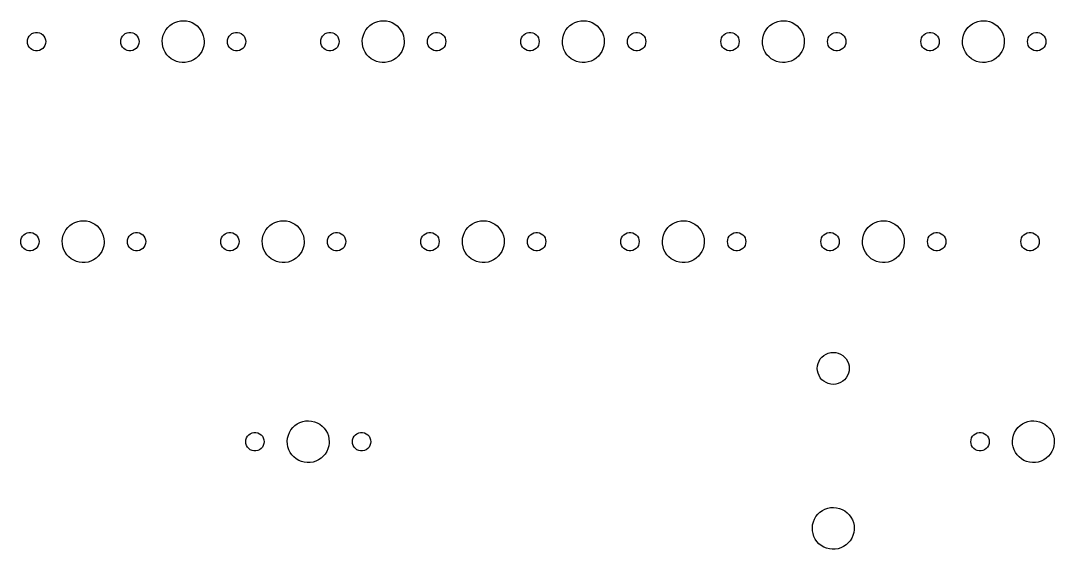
# Model space of a CAD drawing. Extents: x 30 to 427, y -148 to -23.
# Drawn here: x 129.8 to 228.2, y -148.4 to -98 of the extents above; entities that cross this region are included whole.
import ezdxf

# ---------------------------------------------------------------- set-up
doc = ezdxf.new("R2010")
doc.units = 0
doc.layers.add('BLACK', color=7, linetype='CONTINUOUS')

msp = doc.modelspace()

# ---------------------------------------------------------------- linework, layer by layer
at = {"layer": 'BLACK', "linetype": 'CONTINUOUS'}
for p, q in [((143.985, -98.4762), (144.214, -98.3124)), ((144.214, -98.3124), (144.464, -98.1826)), ((144.464, -98.1826), (144.73, -98.0893)), ((144.73, -98.0893), (145.006, -98.0343)), ((145.006, -98.0343), (145.288, -98.0188)), ((145.288, -98.0188), (145.568, -98.0431)), ((145.568, -98.0431), (145.843, -98.1067)), ((145.843, -98.1067), (146.105, -98.2084)), ((146.105, -98.2084), (146.351, -98.346)), ((146.351, -98.346), (146.575, -98.5169)), ((163.035, -98.4762), (163.264, -98.3124)), ((163.264, -98.3124), (163.514, -98.1826)), ((163.514, -98.1826), (163.78, -98.0893)), ((163.78, -98.0893), (164.056, -98.0343)), ((164.056, -98.0343), (164.338, -98.0188)), ((164.338, -98.0188), (164.618, -98.0431)), ((164.618, -98.0431), (164.893, -98.1067)), ((164.893, -98.1067), (165.155, -98.2084)), ((165.155, -98.2084), (165.401, -98.346)), ((165.401, -98.346), (165.625, -98.5169)), ((182.085, -98.4762), (182.314, -98.3124)), ((182.314, -98.3124), (182.564, -98.1826)), ((182.564, -98.1826), (182.83, -98.0893)), ((182.83, -98.0893), (183.106, -98.0343)), ((183.106, -98.0343), (183.388, -98.0188)), ((183.388, -98.0188), (183.668, -98.0431)), ((183.668, -98.0431), (183.943, -98.1067)), ((183.943, -98.1067), (184.205, -98.2084)), ((184.205, -98.2084), (184.451, -98.346)), ((184.451, -98.346), (184.675, -98.5169)), ((201.135, -98.4762), (201.364, -98.3124)), ((201.364, -98.3124), (201.614, -98.1826)), ((201.614, -98.1826), (201.88, -98.0893)), ((201.88, -98.0893), (202.156, -98.0343)), ((202.156, -98.0343), (202.438, -98.0188)), ((202.438, -98.0188), (202.718, -98.0431)), ((202.718, -98.0431), (202.993, -98.1067)), ((202.993, -98.1067), (203.255, -98.2084)), ((203.255, -98.2084), (203.501, -98.346)), ((203.501, -98.346), (203.725, -98.5169)), ((220.185, -98.4762), (220.414, -98.3124)), ((220.414, -98.3124), (220.664, -98.1826)), ((220.664, -98.1826), (220.93, -98.0893)), ((220.93, -98.0893), (221.206, -98.0343)), ((221.206, -98.0343), (221.488, -98.0188)), ((221.488, -98.0188), (221.768, -98.0431)), ((221.768, -98.0431), (222.043, -98.1067)), ((222.043, -98.1067), (222.305, -98.2084)), ((222.305, -98.2084), (222.551, -98.346)), ((222.551, -98.346), (222.775, -98.5169)), ((130.578, -99.4982), (130.701, -99.3622)), ((130.701, -99.3622), (130.849, -99.2547)), ((130.849, -99.2547), (131.016, -99.1803)), ((131.016, -99.1803), (131.195, -99.1423)), ((131.195, -99.1423), (131.378, -99.1423)), ((131.378, -99.1423), (131.557, -99.1803)), ((131.557, -99.1803), (131.724, -99.2547)), ((131.724, -99.2547), (131.872, -99.3622)), ((131.872, -99.3622), (131.994, -99.4982)), ((139.468, -99.4982), (139.591, -99.3622)), ((139.591, -99.3622), (139.739, -99.2547)), ((139.739, -99.2547), (139.906, -99.1803)), ((139.906, -99.1803), (140.085, -99.1423)), ((140.085, -99.1423), (140.268, -99.1423)), ((140.268, -99.1423), (140.447, -99.1803)), ((140.447, -99.1803), (140.614, -99.2547)), ((140.614, -99.2547), (140.762, -99.3622)), ((140.762, -99.3622), (140.884, -99.4982)), ((143.292, -99.6697), (143.36, -99.3964)), ((143.36, -99.3964), (143.466, -99.1353)), ((143.466, -99.1353), (143.607, -98.8918)), ((143.607, -98.8918), (143.781, -98.6706)), ((143.781, -98.6706), (143.985, -98.4762)), ((146.575, -98.5169), (146.772, -98.7176)), ((146.772, -98.7176), (146.94, -98.9441)), ((146.94, -98.9441), (147.073, -99.192)), ((147.073, -99.192), (147.171, -99.4562)), ((149.628, -99.4982), (149.751, -99.3622)), ((149.751, -99.3622), (149.899, -99.2547)), ((149.899, -99.2547), (150.066, -99.1803)), ((150.066, -99.1803), (150.245, -99.1423)), ((150.245, -99.1423), (150.428, -99.1423)), ((150.428, -99.1423), (150.607, -99.1803)), ((150.607, -99.1803), (150.774, -99.2547)), ((150.774, -99.2547), (150.922, -99.3622)), ((150.922, -99.3622), (151.044, -99.4982)), ((158.518, -99.4982), (158.641, -99.3622)), ((158.641, -99.3622), (158.789, -99.2547)), ((158.789, -99.2547), (158.956, -99.1803)), ((158.956, -99.1803), (159.135, -99.1423)), ((159.135, -99.1423), (159.318, -99.1423)), ((159.318, -99.1423), (159.497, -99.1803)), ((159.497, -99.1803), (159.664, -99.2547)), ((159.664, -99.2547), (159.812, -99.3622)), ((159.812, -99.3622), (159.934, -99.4982)), ((162.342, -99.6697), (162.41, -99.3964)), ((162.41, -99.3964), (162.516, -99.1353)), ((162.516, -99.1353), (162.657, -98.8918)), ((162.657, -98.8918), (162.832, -98.6706)), ((162.832, -98.6706), (163.035, -98.4762)), ((165.625, -98.5169), (165.822, -98.7176)), ((165.822, -98.7176), (165.99, -98.9441)), ((165.99, -98.9441), (166.123, -99.192)), ((166.123, -99.192), (166.221, -99.4562)), ((168.678, -99.4982), (168.801, -99.3622)), ((168.801, -99.3622), (168.949, -99.2547)), ((168.949, -99.2547), (169.116, -99.1803)), ((169.116, -99.1803), (169.295, -99.1423)), ((169.295, -99.1423), (169.478, -99.1423)), ((169.478, -99.1423), (169.657, -99.1803)), ((169.657, -99.1803), (169.824, -99.2547)), ((169.824, -99.2547), (169.972, -99.3622)), ((169.972, -99.3622), (170.094, -99.4982)), ((177.568, -99.4982), (177.691, -99.3622)), ((177.691, -99.3622), (177.839, -99.2547)), ((177.839, -99.2547), (178.006, -99.1803)), ((178.006, -99.1803), (178.185, -99.1423)), ((178.185, -99.1423), (178.368, -99.1423)), ((178.368, -99.1423), (178.547, -99.1803)), ((178.547, -99.1803), (178.714, -99.2547)), ((178.714, -99.2547), (178.862, -99.3622)), ((178.862, -99.3622), (178.984, -99.4982)), ((181.392, -99.6697), (181.46, -99.3964)), ((181.46, -99.3964), (181.566, -99.1353)), ((181.566, -99.1353), (181.707, -98.8918)), ((181.707, -98.8918), (181.881, -98.6706)), ((181.881, -98.6706), (182.085, -98.4762)), ((184.675, -98.5169), (184.872, -98.7176)), ((184.872, -98.7176), (185.04, -98.9441)), ((185.04, -98.9441), (185.173, -99.192)), ((185.173, -99.192), (185.271, -99.4562)), ((187.728, -99.4982), (187.851, -99.3622)), ((187.851, -99.3622), (187.999, -99.2547)), ((187.999, -99.2547), (188.166, -99.1803)), ((188.166, -99.1803), (188.345, -99.1423)), ((188.345, -99.1423), (188.528, -99.1423)), ((188.528, -99.1423), (188.707, -99.1803)), ((188.707, -99.1803), (188.874, -99.2547)), ((188.874, -99.2547), (189.022, -99.3622)), ((189.022, -99.3622), (189.144, -99.4982)), ((196.618, -99.4982), (196.741, -99.3622)), ((196.741, -99.3622), (196.889, -99.2547)), ((196.889, -99.2547), (197.056, -99.1803)), ((197.056, -99.1803), (197.235, -99.1423)), ((197.235, -99.1423), (197.418, -99.1423)), ((197.418, -99.1423), (197.597, -99.1803)), ((197.597, -99.1803), (197.764, -99.2547)), ((197.764, -99.2547), (197.912, -99.3622)), ((197.912, -99.3622), (198.034, -99.4982)), ((200.442, -99.6697), (200.51, -99.3964)), ((200.51, -99.3964), (200.616, -99.1353)), ((200.616, -99.1353), (200.757, -98.8918)), ((200.757, -98.8918), (200.931, -98.6706)), ((200.931, -98.6706), (201.135, -98.4762)), ((203.725, -98.5169), (203.922, -98.7176)), ((203.922, -98.7176), (204.09, -98.9441)), ((204.09, -98.9441), (204.223, -99.192)), ((204.223, -99.192), (204.321, -99.4562)), ((206.778, -99.4982), (206.901, -99.3622)), ((206.901, -99.3622), (207.049, -99.2547)), ((207.049, -99.2547), (207.216, -99.1803)), ((207.216, -99.1803), (207.395, -99.1423)), ((207.395, -99.1423), (207.578, -99.1423)), ((207.578, -99.1423), (207.757, -99.1803)), ((207.757, -99.1803), (207.924, -99.2547)), ((207.924, -99.2547), (208.072, -99.3622)), ((208.072, -99.3622), (208.194, -99.4982)), ((215.668, -99.4982), (215.791, -99.3622)), ((215.791, -99.3622), (215.939, -99.2547)), ((215.939, -99.2547), (216.106, -99.1803)), ((216.106, -99.1803), (216.285, -99.1423)), ((216.285, -99.1423), (216.468, -99.1423)), ((216.468, -99.1423), (216.647, -99.1803)), ((216.647, -99.1803), (216.814, -99.2547)), ((216.814, -99.2547), (216.962, -99.3622)), ((216.962, -99.3622), (217.084, -99.4982)), ((219.492, -99.6697), (219.56, -99.3964)), ((219.56, -99.3964), (219.666, -99.1353)), ((219.666, -99.1353), (219.807, -98.8918)), ((219.807, -98.8918), (219.981, -98.6706)), ((219.981, -98.6706), (220.185, -98.4762)), ((222.775, -98.5169), (222.972, -98.7176)), ((222.972, -98.7176), (223.14, -98.9441)), ((223.14, -98.9441), (223.273, -99.192)), ((223.273, -99.192), (223.371, -99.4562)), ((225.828, -99.4982), (225.951, -99.3622)), ((225.951, -99.3622), (226.099, -99.2547)), ((226.099, -99.2547), (226.266, -99.1803)), ((226.266, -99.1803), (226.445, -99.1423)), ((226.445, -99.1423), (226.628, -99.1423)), ((226.628, -99.1423), (226.807, -99.1803)), ((226.807, -99.1803), (226.974, -99.2547)), ((226.974, -99.2547), (227.122, -99.3622)), ((227.122, -99.3622), (227.244, -99.4982)), ((130.411, -100.012), (130.43, -99.8306)), ((130.43, -100.194), (130.411, -100.012)), ((130.43, -99.8306), (130.487, -99.6566)), ((130.487, -100.368), (130.43, -100.194)), ((130.487, -99.6566), (130.578, -99.4982)), ((130.578, -100.527), (130.487, -100.368)), ((131.994, -99.4982), (132.086, -99.6566)), ((132.086, -100.368), (131.994, -100.527)), ((132.086, -99.6566), (132.142, -99.8306)), ((132.142, -100.194), (132.086, -100.368)), ((132.142, -99.8306), (132.161, -100.012)), ((132.161, -100.012), (132.142, -100.194)), ((139.301, -100.012), (139.32, -99.8306)), ((139.32, -100.194), (139.301, -100.012)), ((139.32, -99.8306), (139.377, -99.6566)), ((139.377, -100.368), (139.32, -100.194)), ((139.377, -99.6566), (139.468, -99.4982)), ((139.468, -100.527), (139.377, -100.368)), ((140.884, -99.4982), (140.976, -99.6566)), ((140.976, -100.368), (140.884, -100.527)), ((140.976, -99.6566), (141.032, -99.8306)), ((141.032, -100.194), (140.976, -100.368)), ((141.032, -99.8306), (141.051, -100.012)), ((141.051, -100.012), (141.032, -100.194)), ((143.263, -99.9499), (143.292, -99.6697)), ((143.274, -100.231), (143.263, -99.9499)), ((143.325, -100.508), (143.274, -100.231)), ((147.171, -99.4562), (147.23, -99.7316)), ((147.246, -100.138), (147.209, -100.417)), ((147.23, -99.7316), (147.25, -100.012)), ((147.25, -100.012), (147.246, -100.138)), ((149.461, -100.012), (149.48, -99.8306)), ((149.48, -100.194), (149.461, -100.012)), ((149.48, -99.8306), (149.537, -99.6566)), ((149.537, -100.368), (149.48, -100.194)), ((149.537, -99.6566), (149.628, -99.4982)), ((149.628, -100.527), (149.537, -100.368)), ((151.044, -99.4982), (151.136, -99.6566)), ((151.136, -100.368), (151.044, -100.527)), ((151.136, -99.6566), (151.192, -99.8306)), ((151.192, -100.194), (151.136, -100.368)), ((151.192, -99.8306), (151.211, -100.012)), ((151.211, -100.012), (151.192, -100.194)), ((158.351, -100.012), (158.37, -99.8306)), ((158.37, -100.194), (158.351, -100.012)), ((158.37, -99.8306), (158.427, -99.6566)), ((158.427, -100.368), (158.37, -100.194)), ((158.427, -99.6566), (158.518, -99.4982)), ((158.518, -100.527), (158.427, -100.368)), ((159.934, -99.4982), (160.026, -99.6566)), ((160.026, -100.368), (159.934, -100.527)), ((160.026, -99.6566), (160.082, -99.8306)), ((160.082, -100.194), (160.026, -100.368)), ((160.082, -99.8306), (160.101, -100.012)), ((160.101, -100.012), (160.082, -100.194)), ((162.313, -99.9499), (162.342, -99.6697)), ((162.324, -100.231), (162.313, -99.9499)), ((162.375, -100.508), (162.324, -100.231)), ((166.221, -99.4562), (166.28, -99.7316)), ((166.296, -100.138), (166.259, -100.417)), ((166.28, -99.7316), (166.3, -100.012)), ((166.3, -100.012), (166.296, -100.138)), ((168.511, -100.012), (168.53, -99.8306)), ((168.53, -100.194), (168.511, -100.012)), ((168.53, -99.8306), (168.587, -99.6566)), ((168.587, -100.368), (168.53, -100.194)), ((168.587, -99.6566), (168.678, -99.4982)), ((168.678, -100.527), (168.587, -100.368)), ((170.094, -99.4982), (170.186, -99.6566)), ((170.186, -100.368), (170.094, -100.527)), ((170.186, -99.6566), (170.242, -99.8306)), ((170.242, -100.194), (170.186, -100.368)), ((170.242, -99.8306), (170.261, -100.012)), ((170.261, -100.012), (170.242, -100.194)), ((177.401, -100.012), (177.42, -99.8306)), ((177.42, -100.194), (177.401, -100.012)), ((177.42, -99.8306), (177.477, -99.6566)), ((177.477, -100.368), (177.42, -100.194)), ((177.477, -99.6566), (177.568, -99.4982)), ((177.568, -100.527), (177.477, -100.368)), ((178.984, -99.4982), (179.076, -99.6566)), ((179.076, -100.368), (178.984, -100.527)), ((179.076, -99.6566), (179.132, -99.8306)), ((179.132, -100.194), (179.076, -100.368)), ((179.132, -99.8306), (179.151, -100.012)), ((179.151, -100.012), (179.132, -100.194)), ((181.363, -99.9499), (181.392, -99.6697)), ((181.374, -100.231), (181.363, -99.9499)), ((181.425, -100.508), (181.374, -100.231)), ((185.271, -99.4562), (185.33, -99.7316)), ((185.346, -100.138), (185.309, -100.417)), ((185.33, -99.7316), (185.35, -100.012)), ((185.35, -100.012), (185.346, -100.138)), ((187.561, -100.012), (187.58, -99.8306)), ((187.58, -100.194), (187.561, -100.012)), ((187.58, -99.8306), (187.637, -99.6566)), ((187.637, -100.368), (187.58, -100.194)), ((187.637, -99.6566), (187.728, -99.4982)), ((187.728, -100.527), (187.637, -100.368)), ((189.144, -99.4982), (189.236, -99.6566)), ((189.236, -100.368), (189.144, -100.527)), ((189.236, -99.6566), (189.292, -99.8306)), ((189.292, -100.194), (189.236, -100.368)), ((189.292, -99.8306), (189.311, -100.012)), ((189.311, -100.012), (189.292, -100.194)), ((196.451, -100.012), (196.47, -99.8306)), ((196.47, -100.194), (196.451, -100.012)), ((196.47, -99.8306), (196.527, -99.6566)), ((196.527, -100.368), (196.47, -100.194)), ((196.527, -99.6566), (196.618, -99.4982)), ((196.618, -100.527), (196.527, -100.368)), ((198.034, -99.4982), (198.126, -99.6566)), ((198.126, -100.368), (198.034, -100.527)), ((198.126, -99.6566), (198.182, -99.8306)), ((198.182, -100.194), (198.126, -100.368)), ((198.182, -99.8306), (198.201, -100.012)), ((198.201, -100.012), (198.182, -100.194)), ((200.413, -99.9499), (200.442, -99.6697)), ((200.424, -100.231), (200.413, -99.9499)), ((200.475, -100.508), (200.424, -100.231)), ((204.321, -99.4562), (204.38, -99.7316)), ((204.396, -100.138), (204.359, -100.417)), ((204.38, -99.7316), (204.4, -100.012)), ((204.4, -100.012), (204.396, -100.138)), ((206.611, -100.012), (206.63, -99.8306)), ((206.63, -100.194), (206.611, -100.012)), ((206.63, -99.8306), (206.687, -99.6566)), ((206.687, -100.368), (206.63, -100.194)), ((206.687, -99.6566), (206.778, -99.4982)), ((206.778, -100.527), (206.687, -100.368)), ((208.194, -99.4982), (208.286, -99.6566)), ((208.286, -100.368), (208.194, -100.527)), ((208.286, -99.6566), (208.342, -99.8306)), ((208.342, -100.194), (208.286, -100.368)), ((208.342, -99.8306), (208.361, -100.012)), ((208.361, -100.012), (208.342, -100.194)), ((215.501, -100.012), (215.52, -99.8306)), ((215.52, -100.194), (215.501, -100.012)), ((215.52, -99.8306), (215.577, -99.6566)), ((215.577, -100.368), (215.52, -100.194)), ((215.577, -99.6566), (215.668, -99.4982)), ((215.668, -100.527), (215.577, -100.368)), ((217.084, -99.4982), (217.176, -99.6566)), ((217.176, -100.368), (217.084, -100.527)), ((217.176, -99.6566), (217.232, -99.8306)), ((217.232, -100.194), (217.176, -100.368)), ((217.232, -99.8306), (217.251, -100.012)), ((217.251, -100.012), (217.232, -100.194)), ((219.463, -99.9499), (219.492, -99.6697)), ((219.474, -100.231), (219.463, -99.9499)), ((219.525, -100.508), (219.474, -100.231)), ((223.371, -99.4562), (223.43, -99.7316)), ((223.446, -100.138), (223.409, -100.417)), ((223.43, -99.7316), (223.45, -100.012)), ((223.45, -100.012), (223.446, -100.138)), ((225.661, -100.012), (225.68, -99.8306)), ((225.68, -100.194), (225.661, -100.012)), ((225.68, -99.8306), (225.737, -99.6566)), ((225.737, -100.368), (225.68, -100.194)), ((225.737, -99.6566), (225.828, -99.4982)), ((225.828, -100.527), (225.737, -100.368)), ((227.244, -99.4982), (227.336, -99.6566)), ((227.336, -100.368), (227.244, -100.527)), ((227.336, -99.6566), (227.392, -99.8306)), ((227.392, -100.194), (227.336, -100.368)), ((227.392, -99.8306), (227.411, -100.012)), ((227.411, -100.012), (227.392, -100.194)), ((130.701, -100.663), (130.578, -100.527)), ((130.849, -100.77), (130.701, -100.663)), ((131.016, -100.845), (130.849, -100.77)), ((131.195, -100.883), (131.016, -100.845)), ((131.378, -100.883), (131.195, -100.883)), ((131.557, -100.845), (131.378, -100.883)), ((131.724, -100.77), (131.557, -100.845)), ((131.872, -100.663), (131.724, -100.77)), ((131.994, -100.527), (131.872, -100.663)), ((139.591, -100.663), (139.468, -100.527)), ((139.739, -100.77), (139.591, -100.663)), ((139.906, -100.845), (139.739, -100.77)), ((140.085, -100.883), (139.906, -100.845)), ((140.268, -100.883), (140.085, -100.883)), ((140.447, -100.845), (140.268, -100.883)), ((140.614, -100.77), (140.447, -100.845)), ((140.762, -100.663), (140.614, -100.77)), ((140.884, -100.527), (140.762, -100.663)), ((143.414, -100.776), (143.325, -100.508)), ((143.54, -101.027), (143.414, -100.776)), ((143.7, -101.259), (143.54, -101.027)), ((143.891, -101.466), (143.7, -101.259)), ((146.869, -101.184), (146.688, -101.4)), ((147.018, -100.946), (146.869, -101.184)), ((147.132, -100.688), (147.018, -100.946)), ((147.209, -100.417), (147.132, -100.688)), ((149.751, -100.663), (149.628, -100.527)), ((149.899, -100.77), (149.751, -100.663)), ((150.066, -100.845), (149.899, -100.77)), ((150.245, -100.883), (150.066, -100.845)), ((150.428, -100.883), (150.245, -100.883)), ((150.607, -100.845), (150.428, -100.883)), ((150.774, -100.77), (150.607, -100.845)), ((150.922, -100.663), (150.774, -100.77)), ((151.044, -100.527), (150.922, -100.663)), ((158.641, -100.663), (158.518, -100.527)), ((158.789, -100.77), (158.641, -100.663)), ((158.956, -100.845), (158.789, -100.77)), ((159.135, -100.883), (158.956, -100.845)), ((159.318, -100.883), (159.135, -100.883)), ((159.497, -100.845), (159.318, -100.883)), ((159.664, -100.77), (159.497, -100.845)), ((159.812, -100.663), (159.664, -100.77)), ((159.934, -100.527), (159.812, -100.663)), ((162.464, -100.776), (162.375, -100.508)), ((162.59, -101.027), (162.464, -100.776)), ((162.75, -101.259), (162.59, -101.027)), ((162.941, -101.466), (162.75, -101.259)), ((165.919, -101.184), (165.738, -101.4)), ((166.068, -100.946), (165.919, -101.184)), ((166.182, -100.688), (166.068, -100.946)), ((166.259, -100.417), (166.182, -100.688)), ((168.801, -100.663), (168.678, -100.527)), ((168.949, -100.77), (168.801, -100.663)), ((169.116, -100.845), (168.949, -100.77)), ((169.295, -100.883), (169.116, -100.845)), ((169.478, -100.883), (169.295, -100.883)), ((169.657, -100.845), (169.478, -100.883)), ((169.824, -100.77), (169.657, -100.845)), ((169.972, -100.663), (169.824, -100.77)), ((170.094, -100.527), (169.972, -100.663)), ((177.691, -100.663), (177.568, -100.527)), ((177.839, -100.77), (177.691, -100.663)), ((178.006, -100.845), (177.839, -100.77)), ((178.185, -100.883), (178.006, -100.845)), ((178.368, -100.883), (178.185, -100.883)), ((178.547, -100.845), (178.368, -100.883)), ((178.714, -100.77), (178.547, -100.845)), ((178.862, -100.663), (178.714, -100.77)), ((178.984, -100.527), (178.862, -100.663)), ((181.514, -100.776), (181.425, -100.508)), ((181.64, -101.027), (181.514, -100.776)), ((181.8, -101.259), (181.64, -101.027)), ((181.991, -101.466), (181.8, -101.259)), ((184.969, -101.184), (184.788, -101.4)), ((185.118, -100.946), (184.969, -101.184)), ((185.232, -100.688), (185.118, -100.946)), ((185.309, -100.417), (185.232, -100.688)), ((187.851, -100.663), (187.728, -100.527)), ((187.999, -100.77), (187.851, -100.663)), ((188.166, -100.845), (187.999, -100.77)), ((188.345, -100.883), (188.166, -100.845)), ((188.528, -100.883), (188.345, -100.883)), ((188.707, -100.845), (188.528, -100.883)), ((188.874, -100.77), (188.707, -100.845)), ((189.022, -100.663), (188.874, -100.77)), ((189.144, -100.527), (189.022, -100.663)), ((196.741, -100.663), (196.618, -100.527)), ((196.889, -100.77), (196.741, -100.663)), ((197.056, -100.845), (196.889, -100.77)), ((197.235, -100.883), (197.056, -100.845)), ((197.418, -100.883), (197.235, -100.883)), ((197.597, -100.845), (197.418, -100.883)), ((197.764, -100.77), (197.597, -100.845)), ((197.912, -100.663), (197.764, -100.77)), ((198.034, -100.527), (197.912, -100.663)), ((200.564, -100.776), (200.475, -100.508)), ((200.69, -101.027), (200.564, -100.776)), ((200.85, -101.259), (200.69, -101.027)), ((201.041, -101.466), (200.85, -101.259)), ((204.019, -101.184), (203.838, -101.4)), ((204.168, -100.946), (204.019, -101.184)), ((204.282, -100.688), (204.168, -100.946)), ((204.359, -100.417), (204.282, -100.688)), ((206.901, -100.663), (206.778, -100.527)), ((207.049, -100.77), (206.901, -100.663)), ((207.216, -100.845), (207.049, -100.77)), ((207.395, -100.883), (207.216, -100.845)), ((207.578, -100.883), (207.395, -100.883)), ((207.757, -100.845), (207.578, -100.883)), ((207.924, -100.77), (207.757, -100.845)), ((208.072, -100.663), (207.924, -100.77)), ((208.194, -100.527), (208.072, -100.663)), ((215.791, -100.663), (215.668, -100.527)), ((215.939, -100.77), (215.791, -100.663)), ((216.106, -100.845), (215.939, -100.77)), ((216.285, -100.883), (216.106, -100.845)), ((216.468, -100.883), (216.285, -100.883)), ((216.647, -100.845), (216.468, -100.883)), ((216.814, -100.77), (216.647, -100.845)), ((216.962, -100.663), (216.814, -100.77)), ((217.084, -100.527), (216.962, -100.663)), ((219.614, -100.776), (219.525, -100.508)), ((219.74, -101.027), (219.614, -100.776)), ((219.9, -101.259), (219.74, -101.027)), ((220.091, -101.466), (219.9, -101.259)), ((223.069, -101.184), (222.888, -101.4)), ((223.218, -100.946), (223.069, -101.184)), ((223.332, -100.688), (223.218, -100.946)), ((223.409, -100.417), (223.332, -100.688)), ((225.951, -100.663), (225.828, -100.527)), ((226.099, -100.77), (225.951, -100.663)), ((226.266, -100.845), (226.099, -100.77)), ((226.445, -100.883), (226.266, -100.845)), ((226.628, -100.883), (226.445, -100.883)), ((226.807, -100.845), (226.628, -100.883)), ((226.974, -100.77), (226.807, -100.845)), ((227.122, -100.663), (226.974, -100.77)), ((227.244, -100.527), (227.122, -100.663)), ((144.11, -101.644), (143.891, -101.466)), ((144.351, -101.789), (144.11, -101.644)), ((144.61, -101.899), (144.351, -101.789)), ((144.883, -101.971), (144.61, -101.899)), ((145.162, -102.004), (144.883, -101.971)), ((145.444, -101.998), (145.162, -102.004)), ((145.722, -101.951), (145.444, -101.998)), ((145.99, -101.866), (145.722, -101.951)), ((146.244, -101.744), (145.99, -101.866)), ((146.478, -101.588), (146.244, -101.744)), ((146.688, -101.4), (146.478, -101.588)), ((163.16, -101.644), (162.941, -101.466)), ((163.401, -101.789), (163.16, -101.644)), ((163.66, -101.899), (163.401, -101.789)), ((163.933, -101.971), (163.66, -101.899)), ((164.212, -102.004), (163.933, -101.971)), ((164.494, -101.998), (164.212, -102.004)), ((164.772, -101.951), (164.494, -101.998)), ((165.04, -101.866), (164.772, -101.951)), ((165.294, -101.744), (165.04, -101.866)), ((165.528, -101.588), (165.294, -101.744)), ((165.738, -101.4), (165.528, -101.588)), ((182.21, -101.644), (181.991, -101.466)), ((182.451, -101.789), (182.21, -101.644)), ((182.71, -101.899), (182.451, -101.789)), ((182.983, -101.971), (182.71, -101.899)), ((183.262, -102.004), (182.983, -101.971)), ((183.544, -101.998), (183.262, -102.004)), ((183.822, -101.951), (183.544, -101.998)), ((184.09, -101.866), (183.822, -101.951)), ((184.344, -101.744), (184.09, -101.866)), ((184.578, -101.588), (184.344, -101.744)), ((184.788, -101.4), (184.578, -101.588)), ((201.26, -101.644), (201.041, -101.466)), ((201.501, -101.789), (201.26, -101.644)), ((201.76, -101.899), (201.501, -101.789)), ((202.033, -101.971), (201.76, -101.899)), ((202.312, -102.004), (202.033, -101.971)), ((202.594, -101.998), (202.312, -102.004)), ((202.872, -101.951), (202.594, -101.998)), ((203.14, -101.866), (202.872, -101.951)), ((203.394, -101.744), (203.14, -101.866)), ((203.628, -101.588), (203.394, -101.744)), ((203.838, -101.4), (203.628, -101.588)), ((220.31, -101.644), (220.091, -101.466)), ((220.551, -101.789), (220.31, -101.644)), ((220.81, -101.899), (220.551, -101.789)), ((221.083, -101.971), (220.81, -101.899)), ((221.362, -102.004), (221.083, -101.971)), ((221.644, -101.998), (221.362, -102.004)), ((221.922, -101.951), (221.644, -101.998)), ((222.19, -101.866), (221.922, -101.951)), ((222.444, -101.744), (222.19, -101.866)), ((222.678, -101.588), (222.444, -101.744)), ((222.888, -101.4), (222.678, -101.588)), ((134.939, -117.233), (135.205, -117.139)), ((135.205, -117.139), (135.481, -117.084)), ((135.481, -117.084), (135.763, -117.069)), ((135.763, -117.069), (136.043, -117.093)), ((136.043, -117.093), (136.318, -117.157)), ((153.989, -117.233), (154.255, -117.139)), ((154.255, -117.139), (154.531, -117.084)), ((154.531, -117.084), (154.813, -117.069)), ((154.813, -117.069), (155.093, -117.093)), ((155.093, -117.093), (155.368, -117.157)), ((173.039, -117.233), (173.305, -117.139)), ((173.305, -117.139), (173.581, -117.084)), ((173.581, -117.084), (173.863, -117.069)), ((173.863, -117.069), (174.143, -117.093)), ((174.143, -117.093), (174.418, -117.157)), ((192.089, -117.233), (192.355, -117.139)), ((192.355, -117.139), (192.631, -117.084)), ((192.631, -117.084), (192.913, -117.069)), ((192.913, -117.069), (193.193, -117.093)), ((193.193, -117.093), (193.468, -117.157)), ((211.139, -117.233), (211.405, -117.139)), ((211.405, -117.139), (211.681, -117.084)), ((211.681, -117.084), (211.963, -117.069)), ((211.963, -117.069), (212.243, -117.093)), ((212.243, -117.093), (212.518, -117.157)), ((133.941, -118.185), (134.082, -117.942)), ((134.082, -117.942), (134.256, -117.721)), ((134.256, -117.721), (134.46, -117.526)), ((134.46, -117.526), (134.689, -117.362)), ((134.689, -117.362), (134.939, -117.233)), ((136.318, -117.157), (136.58, -117.258)), ((136.58, -117.258), (136.826, -117.396)), ((136.826, -117.396), (137.05, -117.567)), ((137.05, -117.567), (137.247, -117.768)), ((137.247, -117.768), (137.415, -117.994)), ((137.415, -117.994), (137.548, -118.242)), ((152.991, -118.185), (153.132, -117.942)), ((153.132, -117.942), (153.306, -117.721)), ((153.306, -117.721), (153.51, -117.526)), ((153.51, -117.526), (153.739, -117.362)), ((153.739, -117.362), (153.989, -117.233)), ((155.368, -117.157), (155.63, -117.258)), ((155.63, -117.258), (155.876, -117.396)), ((155.876, -117.396), (156.1, -117.567)), ((156.1, -117.567), (156.297, -117.768)), ((156.297, -117.768), (156.465, -117.994)), ((156.465, -117.994), (156.598, -118.242)), ((172.041, -118.185), (172.182, -117.942)), ((172.182, -117.942), (172.356, -117.721)), ((172.356, -117.721), (172.56, -117.526)), ((172.56, -117.526), (172.789, -117.362)), ((172.789, -117.362), (173.039, -117.233)), ((174.418, -117.157), (174.68, -117.258)), ((174.68, -117.258), (174.926, -117.396)), ((174.926, -117.396), (175.15, -117.567)), ((175.15, -117.567), (175.347, -117.768)), ((175.347, -117.768), (175.515, -117.994)), ((175.515, -117.994), (175.648, -118.242)), ((191.091, -118.185), (191.232, -117.942)), ((191.232, -117.942), (191.406, -117.721)), ((191.406, -117.721), (191.61, -117.526)), ((191.61, -117.526), (191.839, -117.362)), ((191.839, -117.362), (192.089, -117.233)), ((193.468, -117.157), (193.73, -117.258)), ((193.73, -117.258), (193.976, -117.396)), ((193.976, -117.396), (194.2, -117.567)), ((194.2, -117.567), (194.397, -117.768)), ((194.397, -117.768), (194.565, -117.994)), ((194.565, -117.994), (194.698, -118.242)), ((210.141, -118.185), (210.282, -117.942)), ((210.282, -117.942), (210.456, -117.721)), ((210.456, -117.721), (210.66, -117.526)), ((210.66, -117.526), (210.889, -117.362)), ((210.889, -117.362), (211.139, -117.233)), ((212.518, -117.157), (212.78, -117.258)), ((212.78, -117.258), (213.026, -117.396)), ((213.026, -117.396), (213.25, -117.567)), ((213.25, -117.567), (213.447, -117.768)), ((213.447, -117.768), (213.615, -117.994)), ((213.615, -117.994), (213.748, -118.242)), ((129.776, -119.062), (129.795, -118.881)), ((129.795, -119.244), (129.776, -119.062)), ((129.795, -118.881), (129.852, -118.707)), ((129.852, -118.707), (129.943, -118.548)), ((129.943, -118.548), (130.066, -118.412)), ((130.066, -118.412), (130.214, -118.305)), ((130.214, -118.305), (130.381, -118.23)), ((130.381, -118.23), (130.56, -118.192)), ((130.56, -118.192), (130.743, -118.192)), ((130.743, -118.192), (130.922, -118.23)), ((130.922, -118.23), (131.089, -118.305)), ((131.089, -118.305), (131.237, -118.412)), ((131.237, -118.412), (131.359, -118.548)), ((131.359, -118.548), (131.451, -118.707)), ((131.451, -118.707), (131.507, -118.881)), ((131.507, -118.881), (131.526, -119.062)), ((131.526, -119.062), (131.507, -119.244)), ((133.738, -119), (133.767, -118.72)), ((133.749, -119.281), (133.738, -119)), ((133.767, -118.72), (133.835, -118.446)), ((133.835, -118.446), (133.941, -118.185)), ((137.548, -118.242), (137.646, -118.506)), ((137.646, -118.506), (137.705, -118.782)), ((137.705, -118.782), (137.725, -119.062)), ((137.725, -119.062), (137.721, -119.188)), ((139.936, -119.062), (139.955, -118.881)), ((139.955, -119.244), (139.936, -119.062)), ((139.955, -118.881), (140.012, -118.707)), ((140.012, -118.707), (140.103, -118.548)), ((140.103, -118.548), (140.226, -118.412)), ((140.226, -118.412), (140.374, -118.305)), ((140.374, -118.305), (140.541, -118.23)), ((140.541, -118.23), (140.72, -118.192)), ((140.72, -118.192), (140.903, -118.192)), ((140.903, -118.192), (141.082, -118.23)), ((141.082, -118.23), (141.249, -118.305)), ((141.249, -118.305), (141.397, -118.412)), ((141.397, -118.412), (141.519, -118.548)), ((141.519, -118.548), (141.611, -118.707)), ((141.611, -118.707), (141.667, -118.881)), ((141.667, -118.881), (141.686, -119.062)), ((141.686, -119.062), (141.667, -119.244)), ((148.826, -119.062), (148.845, -118.881)), ((148.845, -119.244), (148.826, -119.062)), ((148.845, -118.881), (148.902, -118.707)), ((148.902, -118.707), (148.993, -118.548)), ((148.993, -118.548), (149.116, -118.412)), ((149.116, -118.412), (149.264, -118.305)), ((149.264, -118.305), (149.431, -118.23)), ((149.431, -118.23), (149.61, -118.192)), ((149.61, -118.192), (149.793, -118.192)), ((149.793, -118.192), (149.972, -118.23)), ((149.972, -118.23), (150.139, -118.305)), ((150.139, -118.305), (150.287, -118.412)), ((150.287, -118.412), (150.409, -118.548)), ((150.409, -118.548), (150.501, -118.707)), ((150.501, -118.707), (150.557, -118.881)), ((150.557, -118.881), (150.576, -119.062)), ((150.576, -119.062), (150.557, -119.244)), ((152.788, -119), (152.817, -118.72)), ((152.799, -119.281), (152.788, -119)), ((152.817, -118.72), (152.885, -118.446)), ((152.885, -118.446), (152.991, -118.185)), ((156.598, -118.242), (156.696, -118.506)), ((156.696, -118.506), (156.755, -118.782)), ((156.755, -118.782), (156.775, -119.062)), ((156.775, -119.062), (156.771, -119.188)), ((158.986, -119.062), (159.005, -118.881)), ((159.005, -119.244), (158.986, -119.062)), ((159.005, -118.881), (159.062, -118.707)), ((159.062, -118.707), (159.153, -118.548)), ((159.153, -118.548), (159.276, -118.412)), ((159.276, -118.412), (159.424, -118.305)), ((159.424, -118.305), (159.591, -118.23)), ((159.591, -118.23), (159.77, -118.192)), ((159.77, -118.192), (159.953, -118.192)), ((159.953, -118.192), (160.132, -118.23)), ((160.132, -118.23), (160.299, -118.305)), ((160.299, -118.305), (160.447, -118.412)), ((160.447, -118.412), (160.569, -118.548)), ((160.569, -118.548), (160.661, -118.707)), ((160.661, -118.707), (160.717, -118.881)), ((160.717, -118.881), (160.736, -119.062)), ((160.736, -119.062), (160.717, -119.244)), ((167.876, -119.062), (167.895, -118.881)), ((167.895, -119.244), (167.876, -119.062)), ((167.895, -118.881), (167.952, -118.707)), ((167.952, -118.707), (168.043, -118.548)), ((168.043, -118.548), (168.166, -118.412)), ((168.166, -118.412), (168.314, -118.305)), ((168.314, -118.305), (168.481, -118.23)), ((168.481, -118.23), (168.66, -118.192)), ((168.66, -118.192), (168.843, -118.192)), ((168.843, -118.192), (169.022, -118.23)), ((169.022, -118.23), (169.189, -118.305)), ((169.189, -118.305), (169.337, -118.412)), ((169.337, -118.412), (169.459, -118.548)), ((169.459, -118.548), (169.551, -118.707)), ((169.551, -118.707), (169.607, -118.881)), ((169.607, -118.881), (169.626, -119.062)), ((169.626, -119.062), (169.607, -119.244)), ((171.838, -119), (171.867, -118.72)), ((171.849, -119.281), (171.838, -119)), ((171.867, -118.72), (171.935, -118.446)), ((171.935, -118.446), (172.041, -118.185)), ((175.648, -118.242), (175.746, -118.506)), ((175.746, -118.506), (175.805, -118.782)), ((175.805, -118.782), (175.825, -119.062)), ((175.825, -119.062), (175.821, -119.188)), ((178.036, -119.062), (178.055, -118.881)), ((178.055, -119.244), (178.036, -119.062)), ((178.055, -118.881), (178.112, -118.707)), ((178.112, -118.707), (178.203, -118.548)), ((178.203, -118.548), (178.326, -118.412)), ((178.326, -118.412), (178.474, -118.305)), ((178.474, -118.305), (178.641, -118.23)), ((178.641, -118.23), (178.82, -118.192)), ((178.82, -118.192), (179.003, -118.192)), ((179.003, -118.192), (179.182, -118.23)), ((179.182, -118.23), (179.349, -118.305)), ((179.349, -118.305), (179.497, -118.412)), ((179.497, -118.412), (179.619, -118.548)), ((179.619, -118.548), (179.711, -118.707)), ((179.711, -118.707), (179.767, -118.881)), ((179.767, -118.881), (179.786, -119.062)), ((179.786, -119.062), (179.767, -119.244)), ((186.926, -119.062), (186.945, -118.881)), ((186.945, -119.244), (186.926, -119.062)), ((186.945, -118.881), (187.002, -118.707)), ((187.002, -118.707), (187.093, -118.548)), ((187.093, -118.548), (187.216, -118.412)), ((187.216, -118.412), (187.364, -118.305)), ((187.364, -118.305), (187.531, -118.23)), ((187.531, -118.23), (187.71, -118.192)), ((187.71, -118.192), (187.893, -118.192)), ((187.893, -118.192), (188.072, -118.23)), ((188.072, -118.23), (188.239, -118.305)), ((188.239, -118.305), (188.387, -118.412)), ((188.387, -118.412), (188.509, -118.548)), ((188.509, -118.548), (188.601, -118.707)), ((188.601, -118.707), (188.657, -118.881)), ((188.657, -118.881), (188.676, -119.062)), ((188.676, -119.062), (188.657, -119.244)), ((190.888, -119), (190.917, -118.72)), ((190.899, -119.281), (190.888, -119)), ((190.917, -118.72), (190.985, -118.446)), ((190.985, -118.446), (191.091, -118.185)), ((194.698, -118.242), (194.796, -118.506)), ((194.796, -118.506), (194.855, -118.782)), ((194.855, -118.782), (194.875, -119.062)), ((194.875, -119.062), (194.871, -119.188)), ((197.086, -119.062), (197.105, -118.881)), ((197.105, -119.244), (197.086, -119.062)), ((197.105, -118.881), (197.162, -118.707)), ((197.162, -118.707), (197.253, -118.548)), ((197.253, -118.548), (197.376, -118.412)), ((197.376, -118.412), (197.524, -118.305)), ((197.524, -118.305), (197.691, -118.23)), ((197.691, -118.23), (197.87, -118.192)), ((197.87, -118.192), (198.053, -118.192)), ((198.053, -118.192), (198.232, -118.23)), ((198.232, -118.23), (198.399, -118.305)), ((198.399, -118.305), (198.547, -118.412)), ((198.547, -118.412), (198.669, -118.548)), ((198.669, -118.548), (198.761, -118.707)), ((198.761, -118.707), (198.817, -118.881)), ((198.817, -118.881), (198.836, -119.062)), ((198.836, -119.062), (198.817, -119.244)), ((205.976, -119.062), (205.995, -118.881)), ((205.995, -119.244), (205.976, -119.062)), ((205.995, -118.881), (206.052, -118.707)), ((206.052, -118.707), (206.143, -118.548)), ((206.143, -118.548), (206.266, -118.412)), ((206.266, -118.412), (206.414, -118.305)), ((206.414, -118.305), (206.581, -118.23)), ((206.581, -118.23), (206.76, -118.192)), ((206.76, -118.192), (206.943, -118.192)), ((206.943, -118.192), (207.122, -118.23)), ((207.122, -118.23), (207.289, -118.305)), ((207.289, -118.305), (207.437, -118.412)), ((207.437, -118.412), (207.559, -118.548)), ((207.559, -118.548), (207.651, -118.707)), ((207.651, -118.707), (207.707, -118.881)), ((207.707, -118.881), (207.726, -119.062)), ((207.726, -119.062), (207.707, -119.244)), ((209.938, -119), (209.967, -118.72)), ((209.949, -119.281), (209.938, -119)), ((209.967, -118.72), (210.035, -118.446)), ((210.035, -118.446), (210.141, -118.185)), ((213.748, -118.242), (213.846, -118.506)), ((213.846, -118.506), (213.905, -118.782)), ((213.905, -118.782), (213.925, -119.062)), ((213.925, -119.062), (213.921, -119.188)), ((216.136, -119.062), (216.155, -118.881)), ((216.155, -119.244), (216.136, -119.062)), ((216.155, -118.881), (216.212, -118.707)), ((216.212, -118.707), (216.303, -118.548)), ((216.303, -118.548), (216.426, -118.412)), ((216.426, -118.412), (216.574, -118.305)), ((216.574, -118.305), (216.741, -118.23)), ((216.741, -118.23), (216.92, -118.192)), ((216.92, -118.192), (217.103, -118.192)), ((217.103, -118.192), (217.282, -118.23)), ((217.282, -118.23), (217.449, -118.305)), ((217.449, -118.305), (217.597, -118.412)), ((217.597, -118.412), (217.719, -118.548)), ((217.719, -118.548), (217.811, -118.707)), ((217.811, -118.707), (217.867, -118.881)), ((217.867, -118.881), (217.886, -119.062)), ((217.886, -119.062), (217.867, -119.244)), ((225.026, -119.062), (225.045, -118.881)), ((225.045, -119.244), (225.026, -119.062)), ((225.045, -118.881), (225.102, -118.707)), ((225.102, -118.707), (225.193, -118.548)), ((225.193, -118.548), (225.316, -118.412)), ((225.316, -118.412), (225.464, -118.305)), ((225.464, -118.305), (225.631, -118.23)), ((225.631, -118.23), (225.81, -118.192)), ((225.81, -118.192), (225.993, -118.192)), ((225.993, -118.192), (226.172, -118.23)), ((226.172, -118.23), (226.339, -118.305)), ((226.339, -118.305), (226.487, -118.412)), ((226.487, -118.412), (226.609, -118.548)), ((226.609, -118.548), (226.701, -118.707)), ((226.701, -118.707), (226.757, -118.881)), ((226.757, -118.881), (226.776, -119.062)), ((226.776, -119.062), (226.757, -119.244)), ((129.852, -119.418), (129.795, -119.244)), ((129.943, -119.577), (129.852, -119.418)), ((130.066, -119.713), (129.943, -119.577)), ((130.214, -119.82), (130.066, -119.713)), ((130.381, -119.895), (130.214, -119.82)), ((130.56, -119.933), (130.381, -119.895)), ((130.743, -119.933), (130.56, -119.933)), ((130.922, -119.895), (130.743, -119.933)), ((131.089, -119.82), (130.922, -119.895)), ((131.237, -119.713), (131.089, -119.82)), ((131.359, -119.577), (131.237, -119.713)), ((131.451, -119.418), (131.359, -119.577)), ((131.507, -119.244), (131.451, -119.418)), ((133.8, -119.558), (133.749, -119.281)), ((133.889, -119.826), (133.8, -119.558)), ((134.015, -120.077), (133.889, -119.826)), ((134.175, -120.309), (134.015, -120.077)), ((137.493, -119.996), (137.344, -120.234)), ((137.607, -119.738), (137.493, -119.996)), ((137.684, -119.467), (137.607, -119.738)), ((137.721, -119.188), (137.684, -119.467)), ((140.012, -119.418), (139.955, -119.244)), ((140.103, -119.577), (140.012, -119.418)), ((140.226, -119.713), (140.103, -119.577)), ((140.374, -119.82), (140.226, -119.713)), ((140.541, -119.895), (140.374, -119.82)), ((140.72, -119.933), (140.541, -119.895)), ((140.903, -119.933), (140.72, -119.933)), ((141.082, -119.895), (140.903, -119.933)), ((141.249, -119.82), (141.082, -119.895)), ((141.397, -119.713), (141.249, -119.82)), ((141.519, -119.577), (141.397, -119.713)), ((141.611, -119.418), (141.519, -119.577)), ((141.667, -119.244), (141.611, -119.418)), ((148.902, -119.418), (148.845, -119.244)), ((148.993, -119.577), (148.902, -119.418)), ((149.116, -119.713), (148.993, -119.577)), ((149.264, -119.82), (149.116, -119.713)), ((149.431, -119.895), (149.264, -119.82)), ((149.61, -119.933), (149.431, -119.895)), ((149.793, -119.933), (149.61, -119.933)), ((149.972, -119.895), (149.793, -119.933)), ((150.139, -119.82), (149.972, -119.895)), ((150.287, -119.713), (150.139, -119.82)), ((150.409, -119.577), (150.287, -119.713)), ((150.501, -119.418), (150.409, -119.577)), ((150.557, -119.244), (150.501, -119.418)), ((152.85, -119.558), (152.799, -119.281)), ((152.939, -119.826), (152.85, -119.558)), ((153.065, -120.077), (152.939, -119.826)), ((153.225, -120.309), (153.065, -120.077)), ((156.543, -119.996), (156.394, -120.234)), ((156.657, -119.738), (156.543, -119.996)), ((156.734, -119.467), (156.657, -119.738)), ((156.771, -119.188), (156.734, -119.467)), ((159.062, -119.418), (159.005, -119.244)), ((159.153, -119.577), (159.062, -119.418)), ((159.276, -119.713), (159.153, -119.577)), ((159.424, -119.82), (159.276, -119.713)), ((159.591, -119.895), (159.424, -119.82)), ((159.77, -119.933), (159.591, -119.895)), ((159.953, -119.933), (159.77, -119.933)), ((160.132, -119.895), (159.953, -119.933)), ((160.299, -119.82), (160.132, -119.895)), ((160.447, -119.713), (160.299, -119.82)), ((160.569, -119.577), (160.447, -119.713)), ((160.661, -119.418), (160.569, -119.577)), ((160.717, -119.244), (160.661, -119.418)), ((167.952, -119.418), (167.895, -119.244)), ((168.043, -119.577), (167.952, -119.418)), ((168.166, -119.713), (168.043, -119.577)), ((168.314, -119.82), (168.166, -119.713)), ((168.481, -119.895), (168.314, -119.82)), ((168.66, -119.933), (168.481, -119.895)), ((168.843, -119.933), (168.66, -119.933)), ((169.022, -119.895), (168.843, -119.933)), ((169.189, -119.82), (169.022, -119.895)), ((169.337, -119.713), (169.189, -119.82)), ((169.459, -119.577), (169.337, -119.713)), ((169.551, -119.418), (169.459, -119.577)), ((169.607, -119.244), (169.551, -119.418)), ((171.9, -119.558), (171.849, -119.281)), ((171.989, -119.826), (171.9, -119.558)), ((172.115, -120.077), (171.989, -119.826)), ((172.275, -120.309), (172.115, -120.077)), ((175.593, -119.996), (175.444, -120.234)), ((175.707, -119.738), (175.593, -119.996)), ((175.784, -119.467), (175.707, -119.738)), ((175.821, -119.188), (175.784, -119.467)), ((178.112, -119.418), (178.055, -119.244)), ((178.203, -119.577), (178.112, -119.418)), ((178.326, -119.713), (178.203, -119.577)), ((178.474, -119.82), (178.326, -119.713)), ((178.641, -119.895), (178.474, -119.82)), ((178.82, -119.933), (178.641, -119.895)), ((179.003, -119.933), (178.82, -119.933)), ((179.182, -119.895), (179.003, -119.933)), ((179.349, -119.82), (179.182, -119.895)), ((179.497, -119.713), (179.349, -119.82)), ((179.619, -119.577), (179.497, -119.713)), ((179.711, -119.418), (179.619, -119.577)), ((179.767, -119.244), (179.711, -119.418)), ((187.002, -119.418), (186.945, -119.244)), ((187.093, -119.577), (187.002, -119.418)), ((187.216, -119.713), (187.093, -119.577)), ((187.364, -119.82), (187.216, -119.713)), ((187.531, -119.895), (187.364, -119.82)), ((187.71, -119.933), (187.531, -119.895)), ((187.893, -119.933), (187.71, -119.933)), ((188.072, -119.895), (187.893, -119.933)), ((188.239, -119.82), (188.072, -119.895)), ((188.387, -119.713), (188.239, -119.82)), ((188.509, -119.577), (188.387, -119.713)), ((188.601, -119.418), (188.509, -119.577)), ((188.657, -119.244), (188.601, -119.418)), ((190.95, -119.558), (190.899, -119.281)), ((191.039, -119.826), (190.95, -119.558)), ((191.165, -120.077), (191.039, -119.826)), ((191.325, -120.309), (191.165, -120.077)), ((194.643, -119.996), (194.494, -120.234)), ((194.757, -119.738), (194.643, -119.996)), ((194.834, -119.467), (194.757, -119.738)), ((194.871, -119.188), (194.834, -119.467)), ((197.162, -119.418), (197.105, -119.244)), ((197.253, -119.577), (197.162, -119.418)), ((197.376, -119.713), (197.253, -119.577)), ((197.524, -119.82), (197.376, -119.713)), ((197.691, -119.895), (197.524, -119.82)), ((197.87, -119.933), (197.691, -119.895)), ((198.053, -119.933), (197.87, -119.933)), ((198.232, -119.895), (198.053, -119.933)), ((198.399, -119.82), (198.232, -119.895)), ((198.547, -119.713), (198.399, -119.82)), ((198.669, -119.577), (198.547, -119.713)), ((198.761, -119.418), (198.669, -119.577)), ((198.817, -119.244), (198.761, -119.418)), ((206.052, -119.418), (205.995, -119.244)), ((206.143, -119.577), (206.052, -119.418)), ((206.266, -119.713), (206.143, -119.577)), ((206.414, -119.82), (206.266, -119.713)), ((206.581, -119.895), (206.414, -119.82)), ((206.76, -119.933), (206.581, -119.895)), ((206.943, -119.933), (206.76, -119.933)), ((207.122, -119.895), (206.943, -119.933)), ((207.289, -119.82), (207.122, -119.895)), ((207.437, -119.713), (207.289, -119.82)), ((207.559, -119.577), (207.437, -119.713)), ((207.651, -119.418), (207.559, -119.577)), ((207.707, -119.244), (207.651, -119.418)), ((210, -119.558), (209.949, -119.281)), ((210.089, -119.826), (210, -119.558)), ((210.215, -120.077), (210.089, -119.826)), ((210.375, -120.309), (210.215, -120.077)), ((213.693, -119.996), (213.544, -120.234)), ((213.807, -119.738), (213.693, -119.996)), ((213.884, -119.467), (213.807, -119.738)), ((213.921, -119.188), (213.884, -119.467)), ((216.212, -119.418), (216.155, -119.244)), ((216.303, -119.577), (216.212, -119.418)), ((216.426, -119.713), (216.303, -119.577)), ((216.574, -119.82), (216.426, -119.713)), ((216.741, -119.895), (216.574, -119.82)), ((216.92, -119.933), (216.741, -119.895)), ((217.103, -119.933), (216.92, -119.933)), ((217.282, -119.895), (217.103, -119.933)), ((217.449, -119.82), (217.282, -119.895)), ((217.597, -119.713), (217.449, -119.82)), ((217.719, -119.577), (217.597, -119.713)), ((217.811, -119.418), (217.719, -119.577)), ((217.867, -119.244), (217.811, -119.418)), ((225.102, -119.418), (225.045, -119.244)), ((225.193, -119.577), (225.102, -119.418)), ((225.316, -119.713), (225.193, -119.577)), ((225.464, -119.82), (225.316, -119.713)), ((225.631, -119.895), (225.464, -119.82)), ((225.81, -119.933), (225.631, -119.895)), ((225.993, -119.933), (225.81, -119.933)), ((226.172, -119.895), (225.993, -119.933)), ((226.339, -119.82), (226.172, -119.895)), ((226.487, -119.713), (226.339, -119.82)), ((226.609, -119.577), (226.487, -119.713)), ((226.701, -119.418), (226.609, -119.577)), ((226.757, -119.244), (226.701, -119.418)), ((134.366, -120.516), (134.175, -120.309)), ((134.585, -120.694), (134.366, -120.516)), ((134.826, -120.839), (134.585, -120.694)), ((135.085, -120.949), (134.826, -120.839)), ((135.358, -121.021), (135.085, -120.949)), ((135.637, -121.054), (135.358, -121.021)), ((135.919, -121.048), (135.637, -121.054)), ((136.197, -121.001), (135.919, -121.048)), ((136.465, -120.916), (136.197, -121.001)), ((136.719, -120.794), (136.465, -120.916)), ((136.953, -120.638), (136.719, -120.794)), ((137.163, -120.45), (136.953, -120.638)), ((137.344, -120.234), (137.163, -120.45)), ((153.416, -120.516), (153.225, -120.309)), ((153.635, -120.694), (153.416, -120.516)), ((153.876, -120.839), (153.635, -120.694)), ((154.135, -120.949), (153.876, -120.839)), ((154.408, -121.021), (154.135, -120.949)), ((154.687, -121.054), (154.408, -121.021)), ((154.969, -121.048), (154.687, -121.054)), ((155.247, -121.001), (154.969, -121.048)), ((155.515, -120.916), (155.247, -121.001)), ((155.769, -120.794), (155.515, -120.916)), ((156.003, -120.638), (155.769, -120.794)), ((156.213, -120.45), (156.003, -120.638)), ((156.394, -120.234), (156.213, -120.45)), ((172.466, -120.516), (172.275, -120.309)), ((172.685, -120.694), (172.466, -120.516)), ((172.926, -120.839), (172.685, -120.694)), ((173.185, -120.949), (172.926, -120.839)), ((173.458, -121.021), (173.185, -120.949)), ((173.737, -121.054), (173.458, -121.021)), ((174.019, -121.048), (173.737, -121.054)), ((174.297, -121.001), (174.019, -121.048)), ((174.565, -120.916), (174.297, -121.001)), ((174.819, -120.794), (174.565, -120.916)), ((175.053, -120.638), (174.819, -120.794)), ((175.263, -120.45), (175.053, -120.638)), ((175.444, -120.234), (175.263, -120.45)), ((191.516, -120.516), (191.325, -120.309)), ((191.735, -120.694), (191.516, -120.516)), ((191.976, -120.839), (191.735, -120.694)), ((192.235, -120.949), (191.976, -120.839)), ((192.508, -121.021), (192.235, -120.949)), ((192.787, -121.054), (192.508, -121.021)), ((193.069, -121.048), (192.787, -121.054)), ((193.347, -121.001), (193.069, -121.048)), ((193.615, -120.916), (193.347, -121.001)), ((193.869, -120.794), (193.615, -120.916)), ((194.103, -120.638), (193.869, -120.794)), ((194.313, -120.45), (194.103, -120.638)), ((194.494, -120.234), (194.313, -120.45)), ((210.566, -120.516), (210.375, -120.309)), ((210.785, -120.694), (210.566, -120.516)), ((211.026, -120.839), (210.785, -120.694)), ((211.285, -120.949), (211.026, -120.839)), ((211.558, -121.021), (211.285, -120.949)), ((211.837, -121.054), (211.558, -121.021)), ((212.119, -121.048), (211.837, -121.054)), ((212.397, -121.001), (212.119, -121.048)), ((212.665, -120.916), (212.397, -121.001)), ((212.919, -120.794), (212.665, -120.916)), ((213.153, -120.638), (212.919, -120.794)), ((213.363, -120.45), (213.153, -120.638)), ((213.544, -120.234), (213.363, -120.45)), ((206.085, -130.05), (206.267, -129.895)), ((206.267, -129.895), (206.471, -129.77)), ((206.471, -129.77), (206.691, -129.678)), ((206.691, -129.678), (206.924, -129.622)), ((206.924, -129.622), (207.162, -129.603)), ((207.162, -129.603), (207.401, -129.622)), ((207.401, -129.622), (207.633, -129.678)), ((207.633, -129.678), (207.854, -129.77)), ((207.854, -129.77), (208.058, -129.895)), ((208.058, -129.895), (208.24, -130.05)), ((205.638, -131.127), (205.657, -130.889)), ((205.657, -130.889), (205.713, -130.657)), ((205.713, -130.657), (205.805, -130.436)), ((205.805, -130.436), (205.929, -130.232)), ((205.929, -130.232), (206.085, -130.05)), ((208.24, -130.05), (208.395, -130.232)), ((208.395, -130.232), (208.52, -130.436)), ((208.52, -130.436), (208.612, -130.657)), ((208.612, -130.657), (208.668, -130.889)), ((208.668, -130.889), (208.686, -131.127)), ((205.657, -131.366), (205.638, -131.127)), ((205.713, -131.598), (205.657, -131.366)), ((205.805, -131.819), (205.713, -131.598)), ((205.929, -132.023), (205.805, -131.819)), ((208.52, -131.819), (208.395, -132.023)), ((208.612, -131.598), (208.52, -131.819)), ((208.668, -131.366), (208.612, -131.598)), ((208.686, -131.127), (208.668, -131.366)), ((206.085, -132.205), (205.929, -132.023)), ((206.267, -132.36), (206.085, -132.205)), ((206.471, -132.485), (206.267, -132.36)), ((206.691, -132.577), (206.471, -132.485)), ((206.924, -132.633), (206.691, -132.577)), ((207.162, -132.651), (206.924, -132.633)), ((207.401, -132.633), (207.162, -132.651)), ((207.633, -132.577), (207.401, -132.633)), ((207.854, -132.485), (207.633, -132.577)), ((208.058, -132.36), (207.854, -132.485)), ((208.24, -132.205), (208.058, -132.36)), ((208.395, -132.023), (208.24, -132.205)), ((155.513, -136.992), (155.688, -136.771)), ((155.688, -136.771), (155.892, -136.576)), ((155.892, -136.576), (156.121, -136.412)), ((156.121, -136.412), (156.371, -136.283)), ((156.371, -136.283), (156.636, -136.189)), ((156.636, -136.189), (156.913, -136.134)), ((156.913, -136.134), (157.194, -136.119)), ((157.194, -136.119), (157.474, -136.143)), ((157.474, -136.143), (157.749, -136.207)), ((157.749, -136.207), (158.011, -136.308)), ((158.011, -136.308), (158.257, -136.446)), ((158.257, -136.446), (158.481, -136.617)), ((158.481, -136.617), (158.679, -136.818)), ((158.679, -136.818), (158.846, -137.044)), ((224.57, -136.992), (224.744, -136.771)), ((224.744, -136.771), (224.948, -136.576)), ((224.948, -136.576), (225.177, -136.412)), ((225.177, -136.412), (225.427, -136.283)), ((225.427, -136.283), (225.693, -136.189)), ((225.693, -136.189), (225.969, -136.134)), ((225.969, -136.134), (226.25, -136.119)), ((226.25, -136.119), (226.531, -136.143)), ((226.531, -136.143), (226.805, -136.207)), ((226.805, -136.207), (227.068, -136.308)), ((227.068, -136.308), (227.313, -136.446)), ((227.313, -136.446), (227.537, -136.617)), ((227.537, -136.617), (227.735, -136.818)), ((227.735, -136.818), (227.902, -137.044)), ((151.227, -137.931), (151.283, -137.757)), ((151.283, -137.757), (151.375, -137.598)), ((151.375, -137.598), (151.497, -137.462)), ((151.497, -137.462), (151.645, -137.355)), ((151.645, -137.355), (151.812, -137.28)), ((151.812, -137.28), (151.991, -137.242)), ((151.991, -137.242), (152.174, -137.242)), ((152.174, -137.242), (152.353, -137.28)), ((152.353, -137.28), (152.52, -137.355)), ((152.52, -137.355), (152.668, -137.462)), ((152.668, -137.462), (152.79, -137.598)), ((152.79, -137.598), (152.882, -137.757)), ((152.882, -137.757), (152.938, -137.931)), ((155.17, -138.05), (155.198, -137.77)), ((155.198, -137.77), (155.266, -137.496)), ((155.266, -137.496), (155.372, -137.235)), ((155.372, -137.235), (155.513, -136.992)), ((158.846, -137.044), (158.98, -137.292)), ((158.98, -137.292), (159.077, -137.556)), ((159.077, -137.556), (159.137, -137.832)), ((161.387, -137.931), (161.443, -137.757)), ((161.443, -137.757), (161.535, -137.598)), ((161.535, -137.598), (161.657, -137.462)), ((161.657, -137.462), (161.805, -137.355)), ((161.805, -137.355), (161.972, -137.28)), ((161.972, -137.28), (162.151, -137.242)), ((162.151, -137.242), (162.334, -137.242)), ((162.334, -137.242), (162.513, -137.28)), ((162.513, -137.28), (162.68, -137.355)), ((162.68, -137.355), (162.828, -137.462)), ((162.828, -137.462), (162.95, -137.598)), ((162.95, -137.598), (163.042, -137.757)), ((163.042, -137.757), (163.098, -137.931)), ((220.283, -137.931), (220.339, -137.757)), ((220.339, -137.757), (220.431, -137.598)), ((220.431, -137.598), (220.553, -137.462)), ((220.553, -137.462), (220.701, -137.355)), ((220.701, -137.355), (220.868, -137.28)), ((220.868, -137.28), (221.047, -137.242)), ((221.047, -137.242), (221.23, -137.242)), ((221.23, -137.242), (221.409, -137.28)), ((221.409, -137.28), (221.576, -137.355)), ((221.576, -137.355), (221.724, -137.462)), ((221.724, -137.462), (221.847, -137.598)), ((221.847, -137.598), (221.938, -137.757)), ((221.938, -137.757), (221.995, -137.931)), ((224.226, -138.05), (224.255, -137.77)), ((224.255, -137.77), (224.322, -137.496)), ((224.322, -137.496), (224.428, -137.235)), ((224.428, -137.235), (224.57, -136.992)), ((227.902, -137.044), (228.036, -137.292)), ((228.036, -137.292), (228.133, -137.556)), ((228.133, -137.556), (228.193, -137.832)), ((151.207, -138.112), (151.227, -137.931)), ((151.227, -138.294), (151.207, -138.112)), ((151.283, -138.468), (151.227, -138.294)), ((151.375, -138.627), (151.283, -138.468)), ((151.497, -138.763), (151.375, -138.627)), ((151.645, -138.87), (151.497, -138.763)), ((152.668, -138.763), (152.52, -138.87)), ((152.79, -138.627), (152.668, -138.763)), ((152.882, -138.468), (152.79, -138.627)), ((152.938, -138.294), (152.882, -138.468)), ((152.938, -137.931), (152.957, -138.112)), ((152.957, -138.112), (152.938, -138.294)), ((155.181, -138.331), (155.17, -138.05)), ((155.231, -138.608), (155.181, -138.331)), ((155.32, -138.876), (155.231, -138.608)), ((159.039, -138.788), (158.925, -139.046)), ((159.115, -138.517), (159.039, -138.788)), ((159.152, -138.238), (159.115, -138.517)), ((159.137, -137.832), (159.156, -138.112)), ((159.156, -138.112), (159.152, -138.238)), ((161.368, -138.112), (161.387, -137.931)), ((161.387, -138.294), (161.368, -138.112)), ((161.443, -138.468), (161.387, -138.294)), ((161.535, -138.627), (161.443, -138.468)), ((161.657, -138.763), (161.535, -138.627)), ((161.805, -138.87), (161.657, -138.763)), ((162.828, -138.763), (162.68, -138.87)), ((162.95, -138.627), (162.828, -138.763)), ((163.042, -138.468), (162.95, -138.627)), ((163.098, -138.294), (163.042, -138.468)), ((163.098, -137.931), (163.118, -138.112)), ((163.118, -138.112), (163.098, -138.294)), ((220.264, -138.112), (220.283, -137.931)), ((220.283, -138.294), (220.264, -138.112)), ((220.339, -138.468), (220.283, -138.294)), ((220.431, -138.627), (220.339, -138.468)), ((220.553, -138.763), (220.431, -138.627)), ((220.701, -138.87), (220.553, -138.763)), ((221.724, -138.763), (221.576, -138.87)), ((221.847, -138.627), (221.724, -138.763)), ((221.938, -138.468), (221.847, -138.627)), ((221.995, -138.294), (221.938, -138.468)), ((221.995, -137.931), (222.014, -138.112)), ((222.014, -138.112), (221.995, -138.294)), ((224.237, -138.331), (224.226, -138.05)), ((224.287, -138.608), (224.237, -138.331)), ((224.377, -138.876), (224.287, -138.608)), ((228.095, -138.788), (227.981, -139.046)), ((228.171, -138.517), (228.095, -138.788)), ((228.209, -138.238), (228.171, -138.517)), ((228.193, -137.832), (228.213, -138.112)), ((228.213, -138.112), (228.209, -138.238)), ((151.812, -138.945), (151.645, -138.87)), ((151.991, -138.983), (151.812, -138.945)), ((152.174, -138.983), (151.991, -138.983)), ((152.353, -138.945), (152.174, -138.983)), ((152.52, -138.87), (152.353, -138.945)), ((155.446, -139.127), (155.32, -138.876)), ((155.606, -139.359), (155.446, -139.127)), ((155.798, -139.566), (155.606, -139.359)), ((156.016, -139.744), (155.798, -139.566)), ((156.257, -139.889), (156.016, -139.744)), ((158.385, -139.688), (158.15, -139.844)), ((158.594, -139.5), (158.385, -139.688)), ((158.776, -139.284), (158.594, -139.5)), ((158.925, -139.046), (158.776, -139.284)), ((161.972, -138.945), (161.805, -138.87)), ((162.151, -138.983), (161.972, -138.945)), ((162.334, -138.983), (162.151, -138.983)), ((162.513, -138.945), (162.334, -138.983)), ((162.68, -138.87), (162.513, -138.945)), ((220.868, -138.945), (220.701, -138.87)), ((221.047, -138.983), (220.868, -138.945)), ((221.23, -138.983), (221.047, -138.983)), ((221.409, -138.945), (221.23, -138.983)), ((221.576, -138.87), (221.409, -138.945)), ((224.503, -139.127), (224.377, -138.876)), ((224.663, -139.359), (224.503, -139.127)), ((224.854, -139.566), (224.663, -139.359)), ((225.072, -139.744), (224.854, -139.566)), ((225.314, -139.889), (225.072, -139.744)), ((227.441, -139.688), (227.207, -139.844)), ((227.651, -139.5), (227.441, -139.688)), ((227.832, -139.284), (227.651, -139.5)), ((227.981, -139.046), (227.832, -139.284)), ((156.517, -139.999), (156.257, -139.889)), ((156.789, -140.071), (156.517, -139.999)), ((157.069, -140.104), (156.789, -140.071)), ((157.35, -140.098), (157.069, -140.104)), ((157.628, -140.051), (157.35, -140.098)), ((157.897, -139.966), (157.628, -140.051)), ((158.15, -139.844), (157.897, -139.966)), ((225.573, -139.999), (225.314, -139.889)), ((225.845, -140.071), (225.573, -139.999)), ((226.125, -140.104), (225.845, -140.071)), ((226.406, -140.098), (226.125, -140.104)), ((226.684, -140.051), (226.406, -140.098)), ((226.953, -139.966), (226.684, -140.051)), ((227.207, -139.844), (226.953, -139.966)), ((205.891, -144.831), (206.121, -144.667)), ((206.121, -144.667), (206.371, -144.538)), ((206.371, -144.538), (206.636, -144.444)), ((206.636, -144.444), (206.912, -144.389)), ((206.912, -144.389), (207.194, -144.374)), ((207.194, -144.374), (207.474, -144.398)), ((207.474, -144.398), (207.749, -144.462)), ((207.749, -144.462), (208.011, -144.563)), ((208.011, -144.563), (208.257, -144.701)), ((208.257, -144.701), (208.481, -144.872)), ((205.266, -145.751), (205.372, -145.49)), ((205.372, -145.49), (205.513, -145.247)), ((205.513, -145.247), (205.688, -145.026)), ((205.688, -145.026), (205.891, -144.831)), ((208.481, -144.872), (208.679, -145.073)), ((208.679, -145.073), (208.846, -145.299)), ((208.846, -145.299), (208.98, -145.547)), ((208.98, -145.547), (209.077, -145.811)), ((205.169, -146.305), (205.198, -146.025)), ((205.181, -146.586), (205.169, -146.305)), ((205.231, -146.863), (205.181, -146.586)), ((205.198, -146.025), (205.266, -145.751)), ((209.077, -145.811), (209.136, -146.087)), ((209.152, -146.493), (209.115, -146.772)), ((209.136, -146.087), (209.156, -146.368)), ((209.156, -146.368), (209.152, -146.493)), ((205.32, -147.131), (205.231, -146.863)), ((205.446, -147.382), (205.32, -147.131)), ((205.606, -147.614), (205.446, -147.382)), ((205.797, -147.821), (205.606, -147.614)), ((208.775, -147.539), (208.594, -147.755)), ((208.925, -147.301), (208.775, -147.539)), ((209.038, -147.043), (208.925, -147.301)), ((209.115, -146.772), (209.038, -147.043)), ((206.016, -147.999), (205.797, -147.821)), ((206.257, -148.144), (206.016, -147.999)), ((206.517, -148.254), (206.257, -148.144)), ((206.789, -148.326), (206.517, -148.254)), ((207.068, -148.359), (206.789, -148.326)), ((207.35, -148.353), (207.068, -148.359)), ((207.628, -148.306), (207.35, -148.353)), ((207.896, -148.221), (207.628, -148.306)), ((208.15, -148.099), (207.896, -148.221)), ((208.384, -147.943), (208.15, -148.099)), ((208.594, -147.755), (208.384, -147.943))]:
    msp.add_line(p, q, dxfattribs=at)

doc.saveas('drawing.dxf')
